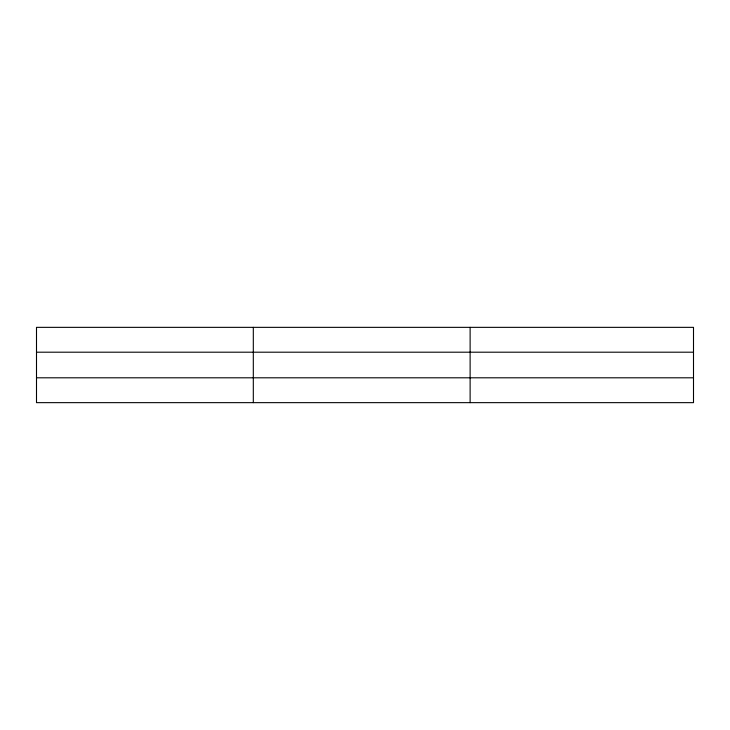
<?xml version="1.0" encoding="UTF-8"?>
<svg xmlns="http://www.w3.org/2000/svg" width="730" height="730" viewBox="0 0 730 730"><rect width="100%" height="100%" fill="white"/><g stroke="black" fill="none" stroke-linecap="round" stroke-linejoin="round"><path stroke-width="1.09" d="M253.31 402.65L253.31 327.35M470.12 402.65L470.12 327.35M693.5 377.802L693.5 402.65L36.5 402.65L36.5 327.35L693.5 327.35L693.5 377.802L36.5 377.802M36.5 352.198L693.5 352.198"/></g></svg>
